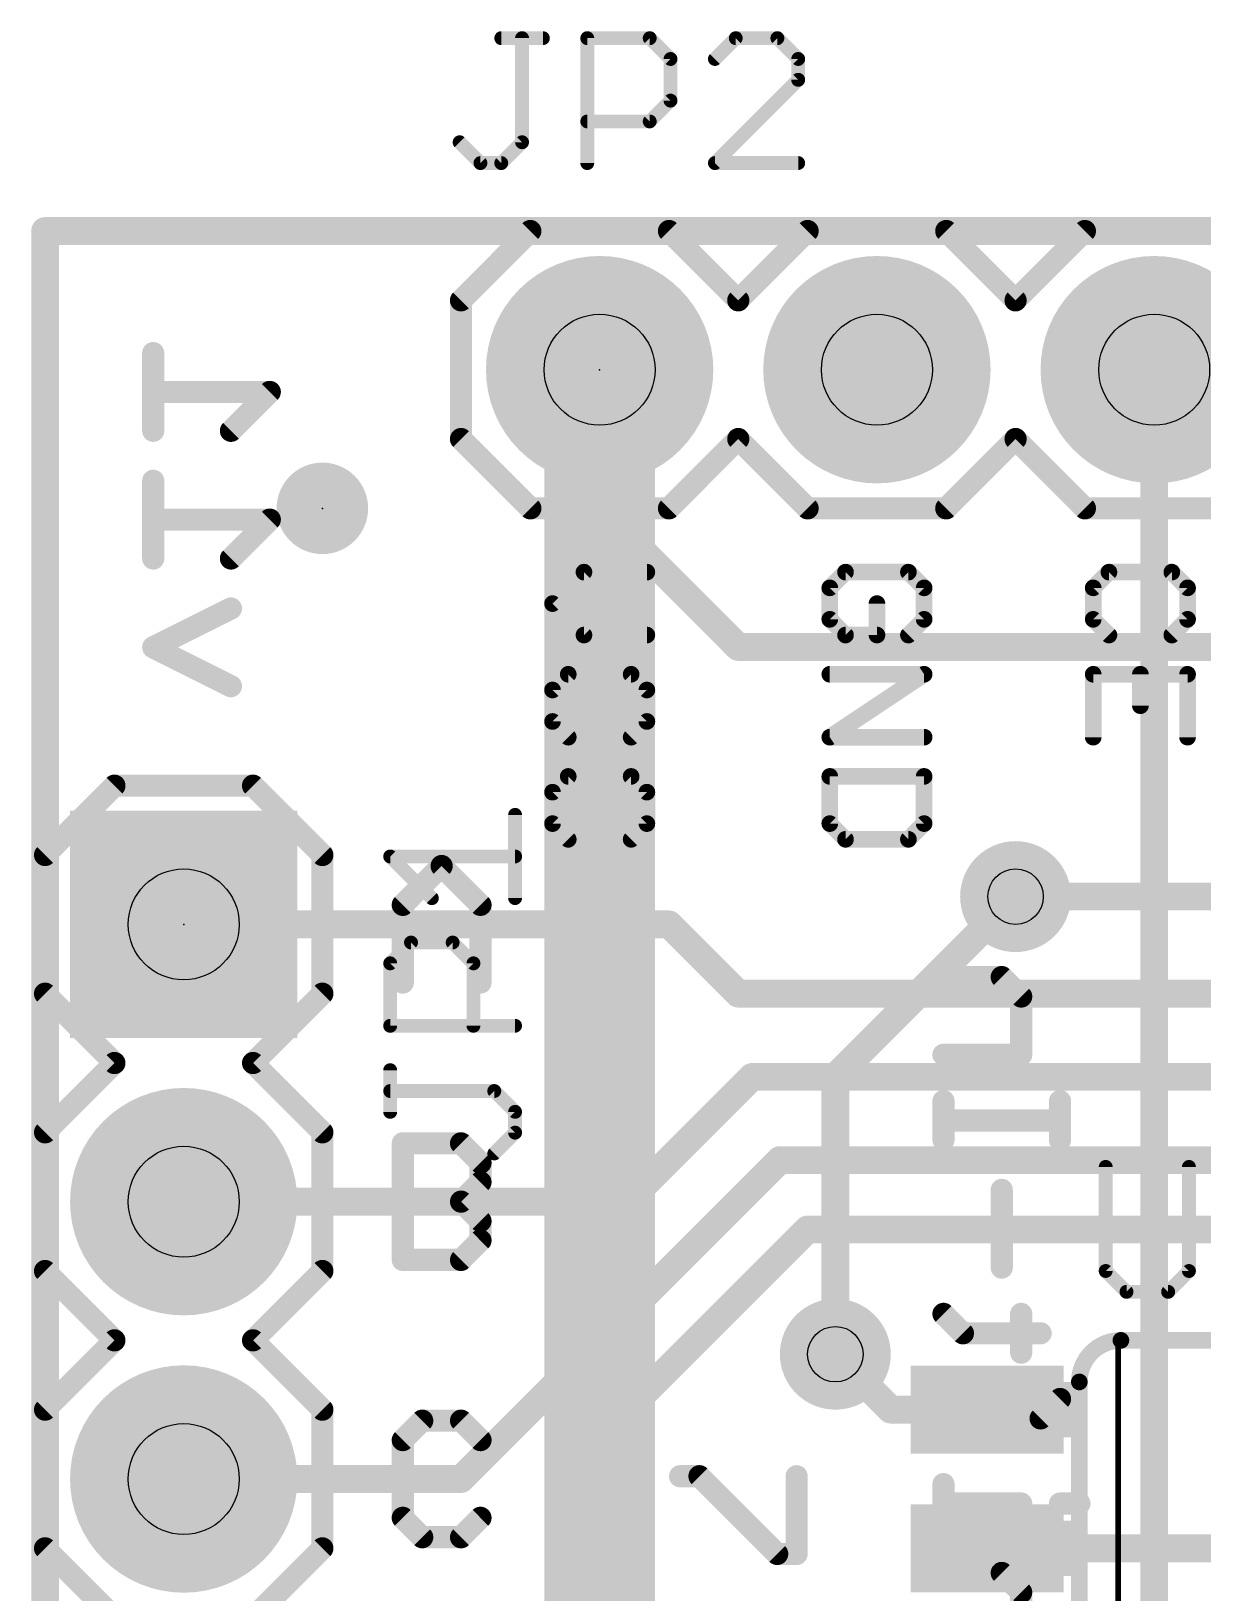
# Model space of a CAD drawing. Extents: x -32 to 75, y -18 to 32.
# Drawn here: x -0.13 to 10.6, y 18.01 to 32.31 of the extents above; entities that cross this region are included whole.
import ezdxf

# ---------------------------------------------------------------- set-up
doc = ezdxf.new("R2010")
doc.units = 0
for name, color, linetype in [('1', 12, 'CONTINUOUS'), ('16', 132, 'CONTINUOUS'), ('17', 110, 'CONTINUOUS'), ('18', 110, 'CONTINUOUS'), ('20', 53, 'CONTINUOUS'), ('21', 53, 'CONTINUOUS'), ('22', 53, 'CONTINUOUS'), ('23', 53, 'CONTINUOUS'), ('25', 253, 'CONTINUOUS'), ('29', 253, 'CONTINUOUS'), ('30', 253, 'CONTINUOUS'), ('31', 253, 'CONTINUOUS'), ('44', 253, 'CONTINUOUS'), ('51', 53, 'CONTINUOUS')]:
    doc.layers.add(name, color=color, linetype=linetype)

# ---------------------------------------------------------------- blocks, each defined once
blk = doc.blocks.new('RECT')
blk.add_solid([(-0.5, -0.5), (0.5, -0.5), (-0.5, 0.5), (0.5, 0.5)])
blk = doc.blocks.new('SQUAREP')
blk.add_solid([(-0.5, -0.5), (0.5, -0.5), (-0.5, 0.5), (0.5, 0.5)])
blk = doc.blocks.new('ROUNDP')
at = {"const_width": 0.5}
blk.add_lwpolyline([(0, -0.25, 1), (0, 0.25, 1), (0, -0.25)], format="xyb", dxfattribs=at)
blk = doc.blocks.new('PIE')
at = {"const_width": 0.5}
blk.add_lwpolyline([(0, -0.25, 1), (0, 0.25, 1), (0, -0.25)], format="xyb", dxfattribs=at)
blk = doc.blocks.new('ROUNDV')
at = {"const_width": 0.5}
blk.add_lwpolyline([(0, -0.25, 1), (0, 0.25, 1), (0, -0.25)], format="xyb", dxfattribs=at)

msp = doc.modelspace()

# ---------------------------------------------------------------- linework, layer by layer
at = {"layer": '1', "const_width": 0.254}
for points in [[(0, 0), (0, 30.48)], [(0, 30.48), (20.32, 30.48)], [(5.08, 27.94), (5.08, 29.21)], [(6.35, 26.67), (5.08, 27.94)], [(11.557, 26.67), (6.35, 26.67)], [(8.89, 24.384), (13.716, 24.384)], [(5.715, 24.13), (1.27, 24.13)], [(6.35, 23.495), (5.715, 24.13)], [(15.748, 23.495), (6.35, 23.495)], [(6.477, 22.733), (5.334, 21.59)], [(15.494, 22.733), (6.477, 22.733)], [(6.731, 21.971), (3.81, 19.05)], [(15.24, 21.971), (6.731, 21.971)], [(5.334, 21.59), (1.27, 21.59)], [(6.985, 21.336), (5.08, 19.431)], [(14.859, 21.336), (6.985, 21.336)], [(7.747, 19.685), (7.239, 20.193)], [(8.63, 19.685), (7.747, 19.685)], [(5.08, 19.431), (5.08, 17.78)], [(3.81, 19.05), (1.27, 19.05)], [(8.63, 18.415), (10.795, 18.415)]]:
    msp.add_lwpolyline(points, dxfattribs=at)
at = {"layer": '1', "const_width": 0.127}
for points in [[(0.0635, 30.48, 1), (-0.0635, 30.48)], [(0, 30.5435, 1), (0, 30.4165)], [(5.1435, 29.21, 1), (5.0165, 29.21)], [(5.1249, 27.9849, 1), (5.0351, 27.8951)], [(5.0165, 27.94, 1), (5.1435, 27.94)], [(6.35, 26.7335, 1), (6.35, 26.6065)], [(6.3051, 26.6251, 1), (6.3949, 26.7149)], [(8.89, 24.4475, 1), (8.89, 24.3205)], [(1.27, 24.1935, 1), (1.27, 24.0665)], [(5.7599, 24.1749, 1), (5.6701, 24.0851)], [(5.715, 24.0665, 1), (5.715, 24.1935)], [(6.35, 23.5585, 1), (6.35, 23.4315)], [(6.3051, 23.4501, 1), (6.3949, 23.5399)], [(6.477, 22.7965, 1), (6.477, 22.6695)], [(6.5219, 22.6881, 1), (6.4321, 22.7779)], [(6.731, 22.0345, 1), (6.731, 21.9075)], [(6.7759, 21.9261, 1), (6.6861, 22.0159)], [(1.27, 21.6535, 1), (1.27, 21.5265)], [(5.2891, 21.6349, 1), (5.3789, 21.5451)], [(5.334, 21.5265, 1), (5.334, 21.6535)], [(6.985, 21.3995, 1), (6.985, 21.2725)], [(7.0299, 21.2911, 1), (6.9401, 21.3809)], [(7.2839, 20.2379, 1), (7.1941, 20.1481)], [(7.747, 19.7485, 1), (7.747, 19.6215)], [(7.7021, 19.6401, 1), (7.7919, 19.7299)], [(8.63, 19.6215, 1), (8.63, 19.7485)], [(5.1435, 19.431, 1), (5.0165, 19.431)], [(5.0351, 19.4759, 1), (5.1249, 19.3861)], [(1.27, 19.1135, 1), (1.27, 18.9865)], [(3.81, 18.9865, 1), (3.81, 19.1135)], [(3.7651, 19.0949, 1), (3.8549, 19.0051)], [(8.63, 18.4785, 1), (8.63, 18.3515)]]:
    msp.add_lwpolyline(points, format="xyb", dxfattribs=at)
at = {"layer": '16'}
for points, const_width in [([(0, 0), (0, 30.48)], 0.254), ([(0, 30.48), (20.32, 30.48)], 0.254), ([(5.08, 29.21), (5.08, 8.89)], 1.016), ([(0.9906, 28.6502), (0.9906, 29.362)], 0.2032), ([(10.16, 29.21), (10.16, 16.51)], 0.254), ([(2.0583, 29.0061), (0.9906, 29.0061)], 0.2032), ([(1.7024, 28.6502), (2.0583, 29.0061)], 0.2032), ([(0.9906, 27.4808), (0.9906, 28.1926)], 0.2032), ([(2.0583, 27.8367), (0.9906, 27.8367)], 0.2032), ([(1.7024, 27.4808), (2.0583, 27.8367)], 0.2032), ([(0.9906, 26.6673), (1.7024, 27.0232)], 0.2032), ([(1.7024, 26.3114), (0.9906, 26.6673)], 0.2032), ([(8.89, 24.384), (7.239, 22.733)], 0.254), ([(7.239, 22.733), (7.239, 20.193)], 0.254)]:
    msp.add_lwpolyline(points, dxfattribs=dict(at, const_width=const_width))
for points, const_width in [([(0.0635, 30.48, 1), (-0.0635, 30.48)], 0.127), ([(0, 30.5435, 1), (0, 30.4165)], 0.127), ([(5.334, 29.21, 1), (4.826, 29.21)], 0.508), ([(1.0414, 29.362, 1), (0.9398, 29.362)], 0.1016), ([(10.2235, 29.21, 1), (10.0965, 29.21)], 0.127), ([(0.9906, 29.0569, 1), (0.9906, 28.9553)], 0.1016), ([(2.0942, 28.9702, 1), (2.0224, 29.042)], 0.1016), ([(2.0583, 28.9553, 1), (2.0583, 29.0569)], 0.1016), ([(0.9398, 28.6502, 1), (1.0414, 28.6502)], 0.1016), ([(1.6665, 28.6861, 1), (1.7383, 28.6143)], 0.1016), ([(1.0414, 28.1926, 1), (0.9398, 28.1926)], 0.1016), ([(0.9906, 27.8875, 1), (0.9906, 27.7859)], 0.1016), ([(2.0942, 27.8008, 1), (2.0224, 27.8726)], 0.1016), ([(2.0583, 27.7859, 1), (2.0583, 27.8875)], 0.1016), ([(0.9398, 27.4808, 1), (1.0414, 27.4808)], 0.1016), ([(1.6665, 27.5167, 1), (1.7383, 27.4449)], 0.1016), ([(1.7251, 26.9778, 1), (1.6797, 27.0686)], 0.1016), ([(1.0133, 26.7127, 1), (0.9679, 26.6219)], 0.1016), ([(0.9679, 26.7127, 1), (1.0133, 26.6219)], 0.1016), ([(1.6797, 26.266, 1), (1.7251, 26.3568)], 0.1016), ([(8.9349, 24.3391, 1), (8.8451, 24.4289)], 0.127), ([(7.3025, 22.733, 1), (7.1755, 22.733)], 0.127), ([(7.1941, 22.7779, 1), (7.2839, 22.6881)], 0.127), ([(7.1755, 20.193, 1), (7.3025, 20.193)], 0.127)]:
    msp.add_lwpolyline(points, format="xyb", dxfattribs=dict(at, const_width=const_width))
at = {"layer": '20', "const_width": 0.254}
for points in [[(20.32, 30.48), (0, 30.48)], [(0, 30.48), (0, 0)]]:
    msp.add_lwpolyline(points, dxfattribs=at)
at = {"layer": '20', "const_width": 0.127}
for points in [[(0, 30.5435, 1), (0, 30.4165)], [(0.0635, 30.48, 1), (-0.0635, 30.48)]]:
    msp.add_lwpolyline(points, format="xyb", dxfattribs=at)
at = {"layer": '21'}
for points, const_width in [([(4.445, 30.48), (3.81, 29.845)], 0.2032), ([(4.445, 30.48), (5.715, 30.48)], 0.2032), ([(5.715, 30.48), (6.35, 29.845)], 0.2032), ([(6.35, 29.845), (6.985, 30.48)], 0.2032), ([(6.985, 30.48), (8.255, 30.48)], 0.2032), ([(8.255, 30.48), (8.89, 29.845)], 0.2032), ([(8.89, 29.845), (9.525, 30.48)], 0.2032), ([(9.525, 30.48), (10.795, 30.48)], 0.2032), ([(3.81, 29.845), (3.81, 28.575)], 0.2032), ([(3.81, 28.575), (4.445, 27.94)], 0.2032), ([(6.35, 28.575), (5.715, 27.94)], 0.2032), ([(6.985, 27.94), (6.35, 28.575)], 0.2032), ([(8.89, 28.575), (8.255, 27.94)], 0.2032), ([(9.525, 27.94), (8.89, 28.575)], 0.2032), ([(5.715, 27.94), (4.445, 27.94)], 0.2032), ([(8.255, 27.94), (6.985, 27.94)], 0.2032), ([(10.795, 27.94), (9.525, 27.94)], 0.2032), ([(4.9363, 27.3558), (4.6482, 27.0677)], 0.1524), ([(5.5125, 27.3558), (4.9363, 27.3558)], 0.1524), ([(7.3323, 27.3558), (7.1882, 27.2117)], 0.1524), ([(7.9085, 27.3558), (7.3323, 27.3558)], 0.1524), ([(8.0525, 27.2117), (7.9085, 27.3558)], 0.1524), ([(9.7453, 27.3558), (9.6012, 27.2117)], 0.1524), ([(10.3215, 27.3558), (9.7453, 27.3558)], 0.1524), ([(10.4655, 27.2117), (10.3215, 27.3558)], 0.1524), ([(7.1882, 27.2117), (7.1882, 26.9236)], 0.1524), ([(8.0525, 26.9236), (8.0525, 27.2117)], 0.1524), ([(9.6012, 27.2117), (9.6012, 26.9236)], 0.1524), ([(10.4655, 26.9236), (10.4655, 27.2117)], 0.1524), ([(4.6482, 27.0677), (4.9363, 26.7796)], 0.1524), ([(7.6204, 26.7796), (7.6204, 27.0677)], 0.1524), ([(7.1882, 26.9236), (7.3323, 26.7796)], 0.1524), ([(7.9085, 26.7796), (8.0525, 26.9236)], 0.1524), ([(9.6012, 26.9236), (9.7453, 26.7796)], 0.1524), ([(10.3215, 26.7796), (10.4655, 26.9236)], 0.1524), ([(4.9363, 26.7796), (5.5125, 26.7796)], 0.1524), ([(7.3323, 26.7796), (7.6204, 26.7796)], 0.1524), ([(4.7923, 26.4203), (4.6482, 26.2762)], 0.1524), ([(5.3685, 26.4203), (4.7923, 26.4203)], 0.1524), ([(5.5125, 26.2762), (5.3685, 26.4203)], 0.1524), ([(7.1882, 26.4203), (8.0525, 26.4203)], 0.1524), ([(8.0525, 26.4203), (7.1882, 25.8441)], 0.1524), ([(10.4655, 26.4203), (9.6012, 26.4203)], 0.1524), ([(9.6012, 26.4203), (9.6012, 25.8441)], 0.1524), ([(10.0334, 26.4203), (10.0334, 26.1322)], 0.1524), ([(10.4655, 25.8441), (10.4655, 26.4203)], 0.1524), ([(4.6482, 26.2762), (4.6482, 25.9881)], 0.1524), ([(5.5125, 25.9881), (5.5125, 26.2762)], 0.1524), ([(4.6482, 25.9881), (4.7923, 25.8441)], 0.1524), ([(5.3685, 25.8441), (5.5125, 25.9881)], 0.1524), ([(7.1882, 25.8441), (8.0525, 25.8441)], 0.1524), ([(0.635, 25.4), (0, 24.765)], 0.2032), ([(1.905, 25.4), (0.635, 25.4)], 0.2032), ([(2.54, 24.765), (1.905, 25.4)], 0.2032), ([(4.7923, 25.4848), (4.6482, 25.3407)], 0.1524), ([(5.3685, 25.4848), (4.7923, 25.4848)], 0.1524), ([(5.5125, 25.3407), (5.3685, 25.4848)], 0.1524), ([(8.0525, 25.4848), (7.1882, 25.4848)], 0.1524), ([(7.1882, 25.4848), (7.1882, 25.0526)], 0.1524), ([(8.0525, 25.0526), (8.0525, 25.4848)], 0.1524), ([(4.6482, 25.3407), (4.6482, 25.0526)], 0.1524), ([(5.5125, 25.0526), (5.5125, 25.3407)], 0.1524), ([(4.6482, 25.0526), (4.7923, 24.9085)], 0.1524), ([(5.3685, 24.9085), (5.5125, 25.0526)], 0.1524), ([(7.1882, 25.0526), (7.3323, 24.9085)], 0.1524), ([(7.9085, 24.9085), (8.0525, 25.0526)], 0.1524), ([(7.3323, 24.9085), (7.9085, 24.9085)], 0.1524), ([(0, 23.495), (0, 24.765)], 0.2032), ([(2.54, 24.765), (2.54, 23.495)], 0.2032), ([(3.2766, 24.3084), (3.6325, 24.6643)], 0.2032), ([(3.6325, 24.6643), (3.9884, 24.3084)], 0.2032), ([(3.2766, 23.5966), (3.2766, 24.3084)], 0.2032), ([(3.9884, 24.3084), (3.9884, 23.5966)], 0.2032), ([(3.2766, 24.1305), (3.9884, 24.1305)], 0.2032), ([(0.635, 22.86), (0, 23.495)], 0.2032), ([(2.54, 23.495), (1.905, 22.86)], 0.2032), ([(0, 22.225), (0.635, 22.86)], 0.2032), ([(1.905, 22.86), (2.54, 22.225)], 0.2032), ([(0, 20.955), (0, 22.225)], 0.2032), ([(2.54, 22.225), (2.54, 20.955)], 0.2032), ([(3.2766, 21.0566), (3.2766, 22.1243)], 0.2032), ([(3.2766, 22.1243), (3.8105, 22.1243)], 0.2032), ([(3.8105, 22.1243), (3.9884, 21.9464)], 0.2032), ([(3.9884, 21.9464), (3.9884, 21.7684)], 0.2032), ([(3.9884, 21.7684), (3.8105, 21.5905)], 0.2032), ([(3.2766, 21.5905), (3.8105, 21.5905)], 0.2032), ([(3.8105, 21.5905), (3.9884, 21.4125)], 0.2032), ([(3.9884, 21.4125), (3.9884, 21.2346)], 0.2032), ([(3.9884, 21.2346), (3.8105, 21.0566)], 0.2032), ([(0.635, 20.32), (0, 20.955)], 0.2032), ([(2.54, 20.955), (1.905, 20.32)], 0.2032), ([(3.8105, 21.0566), (3.2766, 21.0566)], 0.2032), ([(0, 19.685), (0.635, 20.32)], 0.2032), ([(1.905, 20.32), (2.54, 19.685)], 0.2032), ([(10.922, 20.32), (9.8552, 20.32)], 0.1524), ([(9.8298, 20.32), (9.8298, 10.16)], 0.0508), ([(9.4742, 19.939), (9.4742, 10.541)], 0.1524), ([(0, 18.415), (0, 19.685)], 0.2032), ([(2.54, 19.685), (2.54, 18.415)], 0.2032), ([(3.4546, 19.5843), (3.2766, 19.4064)], 0.2032), ([(3.8105, 19.5843), (3.4546, 19.5843)], 0.2032), ([(3.9884, 19.4064), (3.8105, 19.5843)], 0.2032), ([(3.2766, 19.4064), (3.2766, 18.6945)], 0.2032), ([(5.9946, 19.0754), (5.8166, 19.0754)], 0.2032), ([(6.7064, 18.3636), (5.9946, 19.0754)], 0.2032), ([(6.8843, 19.0754), (6.8843, 18.3636)], 0.2032), ([(3.2766, 18.6945), (3.4546, 18.5166)], 0.2032), ([(3.8105, 18.5166), (3.9884, 18.6945)], 0.2032), ([(3.4546, 18.5166), (3.8105, 18.5166)], 0.2032), ([(0.635, 17.78), (0, 18.415)], 0.2032), ([(2.54, 18.415), (1.905, 17.78)], 0.2032), ([(6.8843, 18.3636), (6.7064, 18.3636)], 0.2032)]:
    msp.add_lwpolyline(points, dxfattribs=dict(at, const_width=const_width))
for points, const_width in [([(4.445, 30.5308, 1), (4.445, 30.4292)], 0.1016), ([(4.4809, 30.4441, 1), (4.4091, 30.5159)], 0.1016), ([(5.7509, 30.5159, 1), (5.6791, 30.4441)], 0.1016), ([(5.715, 30.4292, 1), (5.715, 30.5308)], 0.1016), ([(6.985, 30.5308, 1), (6.985, 30.4292)], 0.1016), ([(7.0209, 30.4441, 1), (6.9491, 30.5159)], 0.1016), ([(8.2909, 30.5159, 1), (8.2191, 30.4441)], 0.1016), ([(8.255, 30.4292, 1), (8.255, 30.5308)], 0.1016), ([(9.525, 30.5308, 1), (9.525, 30.4292)], 0.1016), ([(9.5609, 30.4441, 1), (9.4891, 30.5159)], 0.1016), ([(3.8608, 29.845, 1), (3.7592, 29.845)], 0.1016), ([(3.7741, 29.8809, 1), (3.8459, 29.8091)], 0.1016), ([(6.3141, 29.8809, 1), (6.3859, 29.8091)], 0.1016), ([(6.3141, 29.8091, 1), (6.3859, 29.8809)], 0.1016), ([(8.8541, 29.8809, 1), (8.9259, 29.8091)], 0.1016), ([(8.8541, 29.8091, 1), (8.9259, 29.8809)], 0.1016), ([(3.8459, 28.6109, 1), (3.7741, 28.5391)], 0.1016), ([(3.7592, 28.575, 1), (3.8608, 28.575)], 0.1016), ([(6.3859, 28.6109, 1), (6.3141, 28.5391)], 0.1016), ([(6.3859, 28.5391, 1), (6.3141, 28.6109)], 0.1016), ([(8.9259, 28.6109, 1), (8.8541, 28.5391)], 0.1016), ([(8.9259, 28.5391, 1), (8.8541, 28.6109)], 0.1016), ([(4.445, 27.9908, 1), (4.445, 27.8892)], 0.1016), ([(5.715, 27.8892, 1), (5.715, 27.9908)], 0.1016), ([(6.985, 27.9908, 1), (6.985, 27.8892)], 0.1016), ([(8.255, 27.8892, 1), (8.255, 27.9908)], 0.1016), ([(9.525, 27.9908, 1), (9.525, 27.8892)], 0.1016), ([(4.4091, 27.9041, 1), (4.4809, 27.9759)], 0.1016), ([(5.6791, 27.9759, 1), (5.7509, 27.9041)], 0.1016), ([(6.9491, 27.9041, 1), (7.0209, 27.9759)], 0.1016), ([(8.2191, 27.9759, 1), (8.2909, 27.9041)], 0.1016), ([(9.4891, 27.9041, 1), (9.5609, 27.9759)], 0.1016), ([(4.9363, 27.3939, 1), (4.9363, 27.3177)], 0.0762), ([(4.9633, 27.3289, 1), (4.9094, 27.3827)], 0.0762), ([(5.5125, 27.3177, 1), (5.5125, 27.3939)], 0.0762), ([(7.3323, 27.3939, 1), (7.3323, 27.3177)], 0.0762), ([(7.3592, 27.3289, 1), (7.3053, 27.3827)], 0.0762), ([(7.9354, 27.3827, 1), (7.8815, 27.3289)], 0.0762), ([(7.9085, 27.3177, 1), (7.9085, 27.3939)], 0.0762), ([(9.7453, 27.3939, 1), (9.7453, 27.3177)], 0.0762), ([(9.7722, 27.3289, 1), (9.7183, 27.3827)], 0.0762), ([(10.3484, 27.3827, 1), (10.2945, 27.3289)], 0.0762), ([(10.3215, 27.3177, 1), (10.3215, 27.3939)], 0.0762), ([(7.2263, 27.2117, 1), (7.1501, 27.2117)], 0.0762), ([(7.1613, 27.2387, 1), (7.2151, 27.1848)], 0.0762), ([(8.0906, 27.2117, 1), (8.0144, 27.2117)], 0.0762), ([(8.0256, 27.1848, 1), (8.0795, 27.2387)], 0.0762), ([(9.6393, 27.2117, 1), (9.5631, 27.2117)], 0.0762), ([(9.5743, 27.2387, 1), (9.6281, 27.1848)], 0.0762), ([(10.5036, 27.2117, 1), (10.4274, 27.2117)], 0.0762), ([(10.4386, 27.1848, 1), (10.4925, 27.2387)], 0.0762), ([(4.6751, 27.0946, 1), (4.6213, 27.0407)], 0.0762), ([(4.6213, 27.0946, 1), (4.6751, 27.0407)], 0.0762), ([(7.6585, 27.0677, 1), (7.5823, 27.0677)], 0.0762), ([(7.2151, 26.9506, 1), (7.1613, 26.8967)], 0.0762), ([(7.1501, 26.9236, 1), (7.2263, 26.9236)], 0.0762), ([(8.0144, 26.9236, 1), (8.0906, 26.9236)], 0.0762), ([(8.0795, 26.8967, 1), (8.0256, 26.9506)], 0.0762), ([(9.6281, 26.9506, 1), (9.5743, 26.8967)], 0.0762), ([(9.5631, 26.9236, 1), (9.6393, 26.9236)], 0.0762), ([(10.4274, 26.9236, 1), (10.5036, 26.9236)], 0.0762), ([(10.4925, 26.8967, 1), (10.4386, 26.9506)], 0.0762), ([(4.9363, 26.8177, 1), (4.9363, 26.7415)], 0.0762), ([(4.9094, 26.7526, 1), (4.9633, 26.8065)], 0.0762), ([(5.5125, 26.7415, 1), (5.5125, 26.8177)], 0.0762), ([(7.3323, 26.8177, 1), (7.3323, 26.7415)], 0.0762), ([(7.3053, 26.7526, 1), (7.3592, 26.8065)], 0.0762), ([(7.5823, 26.7796, 1), (7.6585, 26.7796)], 0.0762), ([(7.6204, 26.7415, 1), (7.6204, 26.8177)], 0.0762), ([(7.8815, 26.8065, 1), (7.9354, 26.7526)], 0.0762), ([(9.7183, 26.7526, 1), (9.7722, 26.8065)], 0.0762), ([(10.2945, 26.8065, 1), (10.3484, 26.7526)], 0.0762), ([(4.7923, 26.4584, 1), (4.7923, 26.3822)], 0.0762), ([(4.8192, 26.3933, 1), (4.7653, 26.4472)], 0.0762), ([(5.3954, 26.4472, 1), (5.3415, 26.3933)], 0.0762), ([(5.3685, 26.3822, 1), (5.3685, 26.4584)], 0.0762), ([(7.1882, 26.4584, 1), (7.1882, 26.3822)], 0.0762), ([(8.0737, 26.3886, 1), (8.0314, 26.452)], 0.0762), ([(8.0525, 26.3822, 1), (8.0525, 26.4584)], 0.0762), ([(9.6012, 26.4584, 1), (9.6012, 26.3822)], 0.0762), ([(9.6393, 26.4203, 1), (9.5631, 26.4203)], 0.0762), ([(10.0715, 26.4203, 1), (9.9953, 26.4203)], 0.0762), ([(10.5036, 26.4203, 1), (10.4274, 26.4203)], 0.0762), ([(10.4655, 26.3822, 1), (10.4655, 26.4584)], 0.0762), ([(4.6863, 26.2762, 1), (4.6101, 26.2762)], 0.0762), ([(4.6213, 26.3032, 1), (4.6751, 26.2493)], 0.0762), ([(5.5506, 26.2762, 1), (5.4744, 26.2762)], 0.0762), ([(5.4856, 26.2493, 1), (5.5395, 26.3032)], 0.0762), ([(4.6751, 26.0151, 1), (4.6213, 25.9612)], 0.0762), ([(5.5395, 25.9612, 1), (5.4856, 26.0151)], 0.0762), ([(9.9953, 26.1322, 1), (10.0715, 26.1322)], 0.0762), ([(4.6101, 25.9881, 1), (4.6863, 25.9881)], 0.0762), ([(4.7653, 25.8171, 1), (4.8192, 25.871)], 0.0762), ([(5.3415, 25.871, 1), (5.3954, 25.8171)], 0.0762), ([(5.4744, 25.9881, 1), (5.5506, 25.9881)], 0.0762), ([(7.1882, 25.8822, 1), (7.1882, 25.806)], 0.0762), ([(7.1671, 25.8758, 1), (7.2093, 25.8124)], 0.0762), ([(8.0525, 25.806, 1), (8.0525, 25.8822)], 0.0762), ([(9.5631, 25.8441, 1), (9.6393, 25.8441)], 0.0762), ([(10.4274, 25.8441, 1), (10.5036, 25.8441)], 0.0762), ([(0.635, 25.4508, 1), (0.635, 25.3492)], 0.1016), ([(0.6709, 25.3641, 1), (0.5991, 25.4359)], 0.1016), ([(1.9409, 25.4359, 1), (1.8691, 25.3641)], 0.1016), ([(1.905, 25.3492, 1), (1.905, 25.4508)], 0.1016), ([(4.7923, 25.5229, 1), (4.7923, 25.4467)], 0.0762), ([(4.8192, 25.4578, 1), (4.7653, 25.5117)], 0.0762), ([(5.3954, 25.5117, 1), (5.3415, 25.4578)], 0.0762), ([(5.3685, 25.4467, 1), (5.3685, 25.5229)], 0.0762), ([(7.1882, 25.5229, 1), (7.1882, 25.4467)], 0.0762), ([(7.2263, 25.4848, 1), (7.1501, 25.4848)], 0.0762), ([(8.0906, 25.4848, 1), (8.0144, 25.4848)], 0.0762), ([(8.0525, 25.4467, 1), (8.0525, 25.5229)], 0.0762), ([(4.6863, 25.3407, 1), (4.6101, 25.3407)], 0.0762), ([(4.6213, 25.3676, 1), (4.6751, 25.3138)], 0.0762), ([(5.5506, 25.3407, 1), (5.4744, 25.3407)], 0.0762), ([(5.4856, 25.3138, 1), (5.5395, 25.3676)], 0.0762), ([(4.6101, 25.0526, 1), (4.6863, 25.0526)], 0.0762), ([(4.6751, 25.0795, 1), (4.6213, 25.0257)], 0.0762), ([(5.4744, 25.0526, 1), (5.5506, 25.0526)], 0.0762), ([(5.5395, 25.0257, 1), (5.4856, 25.0795)], 0.0762), ([(7.1501, 25.0526, 1), (7.2263, 25.0526)], 0.0762), ([(7.2151, 25.0795, 1), (7.1613, 25.0257)], 0.0762), ([(8.0144, 25.0526, 1), (8.0906, 25.0526)], 0.0762), ([(8.0795, 25.0257, 1), (8.0256, 25.0795)], 0.0762), ([(4.7653, 24.8816, 1), (4.8192, 24.9355)], 0.0762), ([(5.3415, 24.9355, 1), (5.3954, 24.8816)], 0.0762), ([(7.3323, 24.9466, 1), (7.3323, 24.8704)], 0.0762), ([(7.3053, 24.8816, 1), (7.3592, 24.9355)], 0.0762), ([(7.8815, 24.9355, 1), (7.9354, 24.8816)], 0.0762), ([(7.9085, 24.8704, 1), (7.9085, 24.9466)], 0.0762), ([(0.0508, 24.765, 1), (-0.0508, 24.765)], 0.1016), ([(-0.0359, 24.8009, 1), (0.0359, 24.7291)], 0.1016), ([(2.5908, 24.765, 1), (2.4892, 24.765)], 0.1016), ([(2.5041, 24.7291, 1), (2.5759, 24.8009)], 0.1016), ([(3.6684, 24.7002, 1), (3.5966, 24.6284)], 0.1016), ([(3.6684, 24.6284, 1), (3.5966, 24.7002)], 0.1016), ([(3.3274, 24.3084, 1), (3.2258, 24.3084)], 0.1016), ([(3.2407, 24.3443, 1), (3.3125, 24.2725)], 0.1016), ([(4.0392, 24.3084, 1), (3.9376, 24.3084)], 0.1016), ([(3.9525, 24.2725, 1), (4.0243, 24.3443)], 0.1016), ([(3.2766, 24.1813, 1), (3.2766, 24.0797)], 0.1016), ([(3.9884, 24.0797, 1), (3.9884, 24.1813)], 0.1016), ([(3.2258, 23.5966, 1), (3.3274, 23.5966)], 0.1016), ([(3.9376, 23.5966, 1), (4.0392, 23.5966)], 0.1016), ([(0.0359, 23.5309, 1), (-0.0359, 23.4591)], 0.1016), ([(-0.0508, 23.495, 1), (0.0508, 23.495)], 0.1016), ([(2.4892, 23.495, 1), (2.5908, 23.495)], 0.1016), ([(2.5759, 23.4591, 1), (2.5041, 23.5309)], 0.1016), ([(0.6709, 22.8241, 1), (0.5991, 22.8959)], 0.1016), ([(0.5991, 22.8241, 1), (0.6709, 22.8959)], 0.1016), ([(1.9409, 22.8959, 1), (1.8691, 22.8241)], 0.1016), ([(1.8691, 22.8959, 1), (1.9409, 22.8241)], 0.1016), ([(0.0508, 22.225, 1), (-0.0508, 22.225)], 0.1016), ([(-0.0359, 22.2609, 1), (0.0359, 22.1891)], 0.1016), ([(2.5908, 22.225, 1), (2.4892, 22.225)], 0.1016), ([(2.5041, 22.1891, 1), (2.5759, 22.2609)], 0.1016), ([(3.3274, 22.1243, 1), (3.2258, 22.1243)], 0.1016), ([(3.2766, 22.1751, 1), (3.2766, 22.0735)], 0.1016), ([(3.8464, 22.1602, 1), (3.7745, 22.0884)], 0.1016), ([(3.8105, 22.0735, 1), (3.8105, 22.1751)], 0.1016), ([(4.0392, 21.9464, 1), (3.9376, 21.9464)], 0.1016), ([(3.9525, 21.9104, 1), (4.0243, 21.9823)], 0.1016), ([(3.9376, 21.7684, 1), (4.0392, 21.7684)], 0.1016), ([(4.0243, 21.7325, 1), (3.9525, 21.8043)], 0.1016), ([(3.2766, 21.6413, 1), (3.2766, 21.5397)], 0.1016), ([(3.8464, 21.6264, 1), (3.7745, 21.5545)], 0.1016), ([(3.7745, 21.6264, 1), (3.8464, 21.5545)], 0.1016), ([(3.8105, 21.5397, 1), (3.8105, 21.6413)], 0.1016), ([(4.0392, 21.4125, 1), (3.9376, 21.4125)], 0.1016), ([(3.9525, 21.3766, 1), (4.0243, 21.4484)], 0.1016), ([(4.0243, 21.1986, 1), (3.9525, 21.2705)], 0.1016), ([(3.9376, 21.2346, 1), (4.0392, 21.2346)], 0.1016), ([(0.0359, 20.9909, 1), (-0.0359, 20.9191)], 0.1016), ([(2.5759, 20.9191, 1), (2.5041, 20.9909)], 0.1016), ([(3.2766, 21.1074, 1), (3.2766, 21.0058)], 0.1016), ([(3.2258, 21.0566, 1), (3.3274, 21.0566)], 0.1016), ([(3.7745, 21.0925, 1), (3.8464, 21.0207)], 0.1016), ([(3.8105, 21.0058, 1), (3.8105, 21.1074)], 0.1016), ([(-0.0508, 20.955, 1), (0.0508, 20.955)], 0.1016), ([(2.4892, 20.955, 1), (2.5908, 20.955)], 0.1016), ([(0.6709, 20.2841, 1), (0.5991, 20.3559)], 0.1016), ([(0.5991, 20.2841, 1), (0.6709, 20.3559)], 0.1016), ([(1.9409, 20.3559, 1), (1.8691, 20.2841)], 0.1016), ([(1.8691, 20.3559, 1), (1.9409, 20.2841)], 0.1016), ([(9.8552, 20.32, 0.4142), (9.4742, 19.939)], 0.1524), ([(9.8552, 20.3581, 1), (9.8552, 20.2819)], 0.0762), ([(9.8425, 20.32, 1), (9.8171, 20.32)], 0.0254), ([(9.8552, 20.2819, 1), (9.8552, 20.3581)], 0.0762), ([(9.5123, 19.939, 1), (9.4361, 19.939)], 0.0762), ([(9.4361, 19.939, 1), (9.5123, 19.939)], 0.0762), ([(0.0508, 19.685, 1), (-0.0508, 19.685)], 0.1016), ([(-0.0359, 19.7209, 1), (0.0359, 19.6491)], 0.1016), ([(2.5908, 19.685, 1), (2.4892, 19.685)], 0.1016), ([(2.5041, 19.6491, 1), (2.5759, 19.7209)], 0.1016), ([(3.4546, 19.6351, 1), (3.4546, 19.5335)], 0.1016), ([(3.4905, 19.5484, 1), (3.4186, 19.6202)], 0.1016), ([(3.8464, 19.6202, 1), (3.7745, 19.5484)], 0.1016), ([(3.8105, 19.5335, 1), (3.8105, 19.6351)], 0.1016), ([(3.3274, 19.4064, 1), (3.2258, 19.4064)], 0.1016), ([(3.2407, 19.4423, 1), (3.3125, 19.3704)], 0.1016), ([(3.9525, 19.3704, 1), (4.0243, 19.4423)], 0.1016), ([(5.8166, 19.1262, 1), (5.8166, 19.0246)], 0.1016), ([(6.0305, 19.1113, 1), (5.9586, 19.0395)], 0.1016), ([(5.9946, 19.0246, 1), (5.9946, 19.1262)], 0.1016), ([(6.9351, 19.0754, 1), (6.8335, 19.0754)], 0.1016), ([(3.3125, 18.7305, 1), (3.2407, 18.6586)], 0.1016), ([(3.2258, 18.6945, 1), (3.3274, 18.6945)], 0.1016), ([(4.0243, 18.6586, 1), (3.9525, 18.7305)], 0.1016), ([(3.4546, 18.5674, 1), (3.4546, 18.4658)], 0.1016), ([(3.4186, 18.4807, 1), (3.4905, 18.5525)], 0.1016), ([(3.7745, 18.5525, 1), (3.8464, 18.4807)], 0.1016), ([(3.8105, 18.4658, 1), (3.8105, 18.5674)], 0.1016), ([(0.0359, 18.4509, 1), (-0.0359, 18.3791)], 0.1016), ([(-0.0508, 18.415, 1), (0.0508, 18.415)], 0.1016), ([(2.4892, 18.415, 1), (2.5908, 18.415)], 0.1016), ([(2.5759, 18.3791, 1), (2.5041, 18.4509)], 0.1016), ([(6.7064, 18.4144, 1), (6.7064, 18.3128)], 0.1016), ([(6.6704, 18.3277, 1), (6.7423, 18.3995)], 0.1016), ([(6.8843, 18.3128, 1), (6.8843, 18.4144)], 0.1016), ([(6.8335, 18.3636, 1), (6.9351, 18.3636)], 0.1016)]:
    msp.add_lwpolyline(points, format="xyb", dxfattribs=dict(at, const_width=const_width))
at = {"layer": '22', "const_width": 0.2032}
for points in [[(8.7635, 23.647), (8.2296, 23.647)], [(8.9414, 23.469), (8.7635, 23.647)], [(8.9414, 22.9352), (8.9414, 23.469)], [(8.2296, 22.9352), (8.9414, 22.9352)], [(8.2296, 22.1556), (8.2296, 22.5115)], [(9.2973, 22.1556), (9.2973, 22.5115)], [(8.2296, 22.3335), (9.2973, 22.3335)], [(8.7635, 20.9862), (8.7635, 21.698)], [(8.4076, 20.3845), (8.2296, 20.5625)], [(8.9414, 20.2066), (8.9414, 20.5625)], [(9.1194, 20.3845), (8.4076, 20.3845)], [(8.7635, 19.427), (8.7635, 19.7829)], [(9.1194, 19.6049), (9.2973, 19.7829)], [(8.2296, 19.6049), (9.1194, 19.6049)], [(8.2296, 18.6474), (8.2296, 19.0033)], [(8.9414, 18.8253), (8.2296, 18.8253)], [(8.9414, 18.6474), (8.9414, 18.8253)], [(9.4753, 18.8253), (9.2973, 18.8253)], [(8.7635, 18.1898), (8.2296, 18.1898)], [(8.9414, 18.0118), (8.7635, 18.1898)], [(8.9414, 17.6559), (8.9414, 18.0118)]]:
    msp.add_lwpolyline(points, dxfattribs=at)
at = {"layer": '22', "const_width": 0.1016}
for points in [[(8.2296, 23.6978, 1), (8.2296, 23.5962)], [(8.7994, 23.6829, 1), (8.7275, 23.611)], [(8.7635, 23.5962, 1), (8.7635, 23.6978)], [(8.9922, 23.469, 1), (8.8906, 23.469)], [(8.9055, 23.4331, 1), (8.9773, 23.5049)], [(8.2296, 22.986, 1), (8.2296, 22.8844)], [(8.9414, 22.8844, 1), (8.9414, 22.986)], [(8.8906, 22.9352, 1), (8.9922, 22.9352)], [(8.2804, 22.5115, 1), (8.1788, 22.5115)], [(9.3481, 22.5115, 1), (9.2465, 22.5115)], [(8.2296, 22.3843, 1), (8.2296, 22.2827)], [(9.2973, 22.2827, 1), (9.2973, 22.3843)], [(8.1788, 22.1556, 1), (8.2804, 22.1556)], [(9.2465, 22.1556, 1), (9.3481, 22.1556)], [(8.8143, 21.698, 1), (8.7127, 21.698)], [(8.7127, 20.9862, 1), (8.8143, 20.9862)], [(8.2655, 20.5984, 1), (8.1937, 20.5266)], [(8.9922, 20.5625, 1), (8.8906, 20.5625)], [(8.4076, 20.4353, 1), (8.4076, 20.3337)], [(8.3716, 20.3486, 1), (8.4435, 20.4204)], [(9.1194, 20.3337, 1), (9.1194, 20.4353)], [(8.8906, 20.2066, 1), (8.9922, 20.2066)], [(8.8143, 19.7829, 1), (8.7127, 19.7829)], [(9.3332, 19.747, 1), (9.2614, 19.8188)], [(8.2296, 19.6557, 1), (8.2296, 19.5541)], [(9.0834, 19.6408, 1), (9.1553, 19.569)], [(9.1194, 19.5541, 1), (9.1194, 19.6557)], [(8.7127, 19.427, 1), (8.8143, 19.427)], [(8.2804, 19.0033, 1), (8.1788, 19.0033)], [(8.2296, 18.8761, 1), (8.2296, 18.7745)], [(8.9922, 18.8253, 1), (8.8906, 18.8253)], [(8.9414, 18.7745, 1), (8.9414, 18.8761)], [(9.2973, 18.8761, 1), (9.2973, 18.7745)], [(9.4753, 18.7745, 1), (9.4753, 18.8761)], [(8.1788, 18.6474, 1), (8.2804, 18.6474)], [(8.8906, 18.6474, 1), (8.9922, 18.6474)], [(8.2296, 18.2406, 1), (8.2296, 18.139)], [(8.7994, 18.2257, 1), (8.7275, 18.1539)], [(8.7635, 18.139, 1), (8.7635, 18.2406)], [(8.9922, 18.0118, 1), (8.8906, 18.0118)], [(8.9055, 17.9759, 1), (8.9773, 18.0478)]]:
    msp.add_lwpolyline(points, format="xyb", dxfattribs=at)
at = {"layer": '23'}
for p in [(5.08, 29.21), (2.54, 27.94), (1.27, 24.13)]:
    msp.add_point(p, dxfattribs=at)
at = {"layer": '25', "const_width": 0.127}
for points in [[(4.1786, 32.2463), (4.56, 32.2463)], [(4.3693, 31.293), (4.3693, 32.2463)], [(4.9667, 31.1023), (4.9667, 32.2463)], [(4.9667, 32.2463), (5.5387, 32.2463)], [(5.5387, 32.2463), (5.7293, 32.0556)], [(6.3268, 32.2463), (6.1361, 32.0556)], [(6.7081, 32.2463), (6.3268, 32.2463)], [(6.8987, 32.0556), (6.7081, 32.2463)], [(5.7293, 32.0556), (5.7293, 31.6743)], [(6.8987, 31.865), (6.8987, 32.0556)], [(6.1361, 31.1023), (6.8987, 31.865)], [(5.7293, 31.6743), (5.5387, 31.4836)], [(5.5387, 31.4836), (4.9667, 31.4836)], [(3.7973, 31.293), (3.988, 31.1023)], [(4.1786, 31.1023), (4.3693, 31.293)], [(3.988, 31.1023), (4.1786, 31.1023)], [(6.8987, 31.1023), (6.1361, 31.1023)], [(4.3053, 24.3703), (4.3053, 25.1329)], [(3.5427, 24.3703), (3.1613, 24.7516)], [(3.1613, 24.7516), (4.3053, 24.7516)], [(3.1613, 23.7729), (3.352, 23.9636)], [(3.352, 23.9636), (3.7333, 23.9636)], [(3.7333, 23.9636), (3.924, 23.7729)], [(3.1613, 23.2009), (3.1613, 23.7729)], [(3.924, 23.7729), (3.924, 23.2009)], [(4.3053, 23.2009), (3.1613, 23.2009)], [(3.1613, 22.4128), (3.1613, 22.7942)], [(4.1146, 22.6035), (3.1613, 22.6035)], [(4.3053, 22.4128), (4.1146, 22.6035)], [(4.3053, 22.2222), (4.3053, 22.4128)], [(4.1146, 22.0315), (4.3053, 22.2222)], [(9.7155, 21.9085), (9.7155, 20.9552)], [(10.4782, 20.9552), (10.4782, 21.9085)], [(9.7155, 20.9552), (9.9062, 20.7645)], [(10.2875, 20.7645), (10.4782, 20.9552)], [(9.9062, 20.7645), (10.2875, 20.7645)]]:
    msp.add_lwpolyline(points, dxfattribs=at)
at = {"layer": '25', "const_width": 0.0635}
for points in [[(4.1786, 32.278, 1), (4.1786, 32.2145)], [(4.401, 32.2463, 1), (4.3375, 32.2463)], [(4.56, 32.2145, 1), (4.56, 32.278)], [(4.9984, 32.2463, 1), (4.9349, 32.2463)], [(4.9667, 32.278, 1), (4.9667, 32.2145)], [(5.5611, 32.2687, 1), (5.5162, 32.2238)], [(5.5387, 32.2145, 1), (5.5387, 32.278)], [(6.3268, 32.278, 1), (6.3268, 32.2145)], [(6.3492, 32.2238, 1), (6.3043, 32.2687)], [(6.7305, 32.2687, 1), (6.6856, 32.2238)], [(6.7081, 32.2145, 1), (6.7081, 32.278)], [(5.7611, 32.0556, 1), (5.6976, 32.0556)], [(5.7069, 32.0332, 1), (5.7518, 32.0781)], [(6.1136, 32.0781, 1), (6.1585, 32.0332)], [(6.9305, 32.0556, 1), (6.867, 32.0556)], [(6.8763, 32.0332, 1), (6.9212, 32.0781)], [(6.867, 31.865, 1), (6.9305, 31.865)], [(6.9212, 31.8425, 1), (6.8763, 31.8874)], [(5.6976, 31.6743, 1), (5.7611, 31.6743)], [(5.7518, 31.6518, 1), (5.7069, 31.6967)], [(4.9667, 31.5154, 1), (4.9667, 31.4519)], [(5.5162, 31.5061, 1), (5.5611, 31.4612)], [(5.5387, 31.4519, 1), (5.5387, 31.5154)], [(3.8198, 31.3154, 1), (3.7748, 31.2705)], [(4.3375, 31.293, 1), (4.401, 31.293)], [(4.3917, 31.2705, 1), (4.3468, 31.3154)], [(3.988, 31.1341, 1), (3.988, 31.0706)], [(3.9655, 31.0798, 1), (4.0104, 31.1248)], [(4.1562, 31.1248, 1), (4.2011, 31.0798)], [(4.1786, 31.0706, 1), (4.1786, 31.1341)], [(4.9349, 31.1023, 1), (4.9984, 31.1023)], [(6.1136, 31.1248, 1), (6.1585, 31.0798)], [(6.1361, 31.1341, 1), (6.1361, 31.0706)], [(6.8987, 31.0706, 1), (6.8987, 31.1341)], [(4.337, 25.1329, 1), (4.2736, 25.1329)], [(3.1613, 24.7834, 1), (3.1613, 24.7199)], [(3.1838, 24.7741, 1), (3.1389, 24.7292)], [(4.3053, 24.7199, 1), (4.3053, 24.7834)], [(3.5202, 24.3478, 1), (3.5651, 24.3927)], [(4.2736, 24.3703, 1), (4.337, 24.3703)], [(3.352, 23.9953, 1), (3.352, 23.9318)], [(3.3744, 23.9411, 1), (3.3295, 23.986)], [(3.7558, 23.986, 1), (3.7109, 23.9411)], [(3.7333, 23.9318, 1), (3.7333, 23.9953)], [(3.1931, 23.7729, 1), (3.1296, 23.7729)], [(3.1389, 23.7953, 1), (3.1838, 23.7504)], [(3.9557, 23.7729, 1), (3.8922, 23.7729)], [(3.9015, 23.7504, 1), (3.9464, 23.7953)], [(3.1613, 23.2326, 1), (3.1613, 23.1692)], [(3.1296, 23.2009, 1), (3.1931, 23.2009)], [(3.8922, 23.2009, 1), (3.9557, 23.2009)], [(4.3053, 23.1692, 1), (4.3053, 23.2326)], [(3.1931, 22.7942, 1), (3.1296, 22.7942)], [(3.1613, 22.6352, 1), (3.1613, 22.5717)], [(4.1371, 22.6259, 1), (4.0922, 22.581)], [(4.1146, 22.5717, 1), (4.1146, 22.6352)], [(4.337, 22.4128, 1), (4.2736, 22.4128)], [(4.2828, 22.3904, 1), (4.3278, 22.4353)], [(3.1296, 22.4128, 1), (3.1931, 22.4128)], [(4.2736, 22.2222, 1), (4.337, 22.2222)], [(4.3278, 22.1997, 1), (4.2828, 22.2446)], [(4.0922, 22.054, 1), (4.1371, 22.0091)], [(9.7473, 21.9085, 1), (9.6837, 21.9085)], [(10.5099, 21.9085, 1), (10.4464, 21.9085)], [(9.6837, 20.9552, 1), (9.7473, 20.9552)], [(9.738, 20.9776, 1), (9.693, 20.9327)], [(10.4464, 20.9552, 1), (10.5099, 20.9552)], [(10.5006, 20.9327, 1), (10.4557, 20.9776)], [(9.9062, 20.7963, 1), (9.9062, 20.7328)], [(9.8837, 20.742, 1), (9.9286, 20.787)], [(10.265, 20.787, 1), (10.3099, 20.742)], [(10.2875, 20.7328, 1), (10.2875, 20.7963)]]:
    msp.add_lwpolyline(points, format="xyb", dxfattribs=at)
at = {"layer": '44'}
for centre, radius in [((5.08, 29.21), 0.508), ((7.62, 29.21), 0.508), ((10.16, 29.21), 0.508), ((1.27, 24.13), 0.508), ((8.89, 24.384), 0.254), ((1.27, 21.59), 0.508), ((7.239, 20.193), 0.254), ((1.27, 19.05), 0.508)]:
    msp.add_circle(centre, radius, dxfattribs=at)

# ---------------------------------------------------------------- block references
at = {"layer": '1', "xscale": 0.635, "yscale": 0.635}
msp.add_blockref('PIE', (2.54, 27.94), dxfattribs=at)
at = {"layer": '1', "xscale": 0.6, "yscale": 1.2, "rotation": 270}
for p in [(8.63, 19.685), (8.63, 18.415)]:
    msp.add_blockref('RECT', p, dxfattribs=at)
at = {"layer": '17', "xscale": 1.8796, "yscale": 1.8796, "rotation": 90}
for p in [(5.08, 29.21), (5.08, 29.21), (7.62, 29.21), (7.62, 29.21), (10.16, 29.21), (10.16, 29.21)]:
    msp.add_blockref('ROUNDP', p, dxfattribs=at)
at = {"layer": '17', "xscale": 1.8796, "yscale": 1.8796}
for name, p in [('SQUAREP', (1.27, 24.13)), ('SQUAREP', (1.27, 24.13)), ('ROUNDP', (1.27, 21.59)), ('ROUNDP', (1.27, 21.59)), ('ROUNDP', (1.27, 19.05)), ('ROUNDP', (1.27, 19.05))]:
    msp.add_blockref(name, p, dxfattribs=at)
at = {"layer": '18', "xscale": 1.016, "yscale": 1.016}
for p in [(8.89, 24.384), (8.89, 24.384), (7.239, 20.193), (7.239, 20.193)]:
    msp.add_blockref('ROUNDV', p, dxfattribs=at)
at = {"layer": '29'}
for name, p, xscale, yscale, rotation in [('ROUNDP', (5.08, 29.21), 2.0828, 2.0828, 90), ('ROUNDP', (7.62, 29.21), 2.0828, 2.0828, 90), ('ROUNDP', (10.16, 29.21), 2.0828, 2.0828, 90), ('RECT', (8.63, 19.685), 0.8032, 1.4032, 270), ('RECT', (8.63, 18.415), 0.8032, 1.4032, 270)]:
    msp.add_blockref(name, p, dxfattribs=dict(at, xscale=xscale, yscale=yscale, rotation=rotation))
for name, p, xscale, yscale in [('PIE', (2.54, 27.94), 0.8382, 0.8382), ('SQUAREP', (1.27, 24.13), 2.0828, 2.0828), ('ROUNDP', (1.27, 21.59), 2.0828, 2.0828), ('ROUNDP', (1.27, 19.05), 2.0828, 2.0828)]:
    msp.add_blockref(name, p, dxfattribs=dict(at, xscale=xscale, yscale=yscale))
at = {"layer": '30', "xscale": 2.0828, "yscale": 2.0828, "rotation": 90}
for p in [(5.08, 29.21), (7.62, 29.21), (10.16, 29.21)]:
    msp.add_blockref('ROUNDP', p, dxfattribs=at)
at = {"layer": '30', "xscale": 2.0828, "yscale": 2.0828}
for name, p in [('SQUAREP', (1.27, 24.13)), ('ROUNDP', (1.27, 21.59)), ('ROUNDP', (1.27, 19.05))]:
    msp.add_blockref(name, p, dxfattribs=at)
at = {"layer": '31', "xscale": 0.6, "yscale": 1.2, "rotation": 270}
for p in [(8.63, 19.685), (8.63, 18.415)]:
    msp.add_blockref('RECT', p, dxfattribs=at)
at = {"layer": '51', "xscale": 0.508, "yscale": 0.508}
for p in [(5.08, 29.21), (7.62, 29.21), (10.16, 29.21)]:
    msp.add_blockref('RECT', p, dxfattribs=at)
at = {"layer": '51', "xscale": 0.508, "rotation": 270}
for p, yscale in [((1.27, 24.13), 0.508), ((1.27, 21.59), 0.508), ((8.9027, 19.685), 1.143), ((1.27, 19.05), 0.508), ((8.9027, 18.415), 1.143)]:
    msp.add_blockref('RECT', p, dxfattribs=dict(at, yscale=yscale))

doc.saveas('drawing.dxf')
